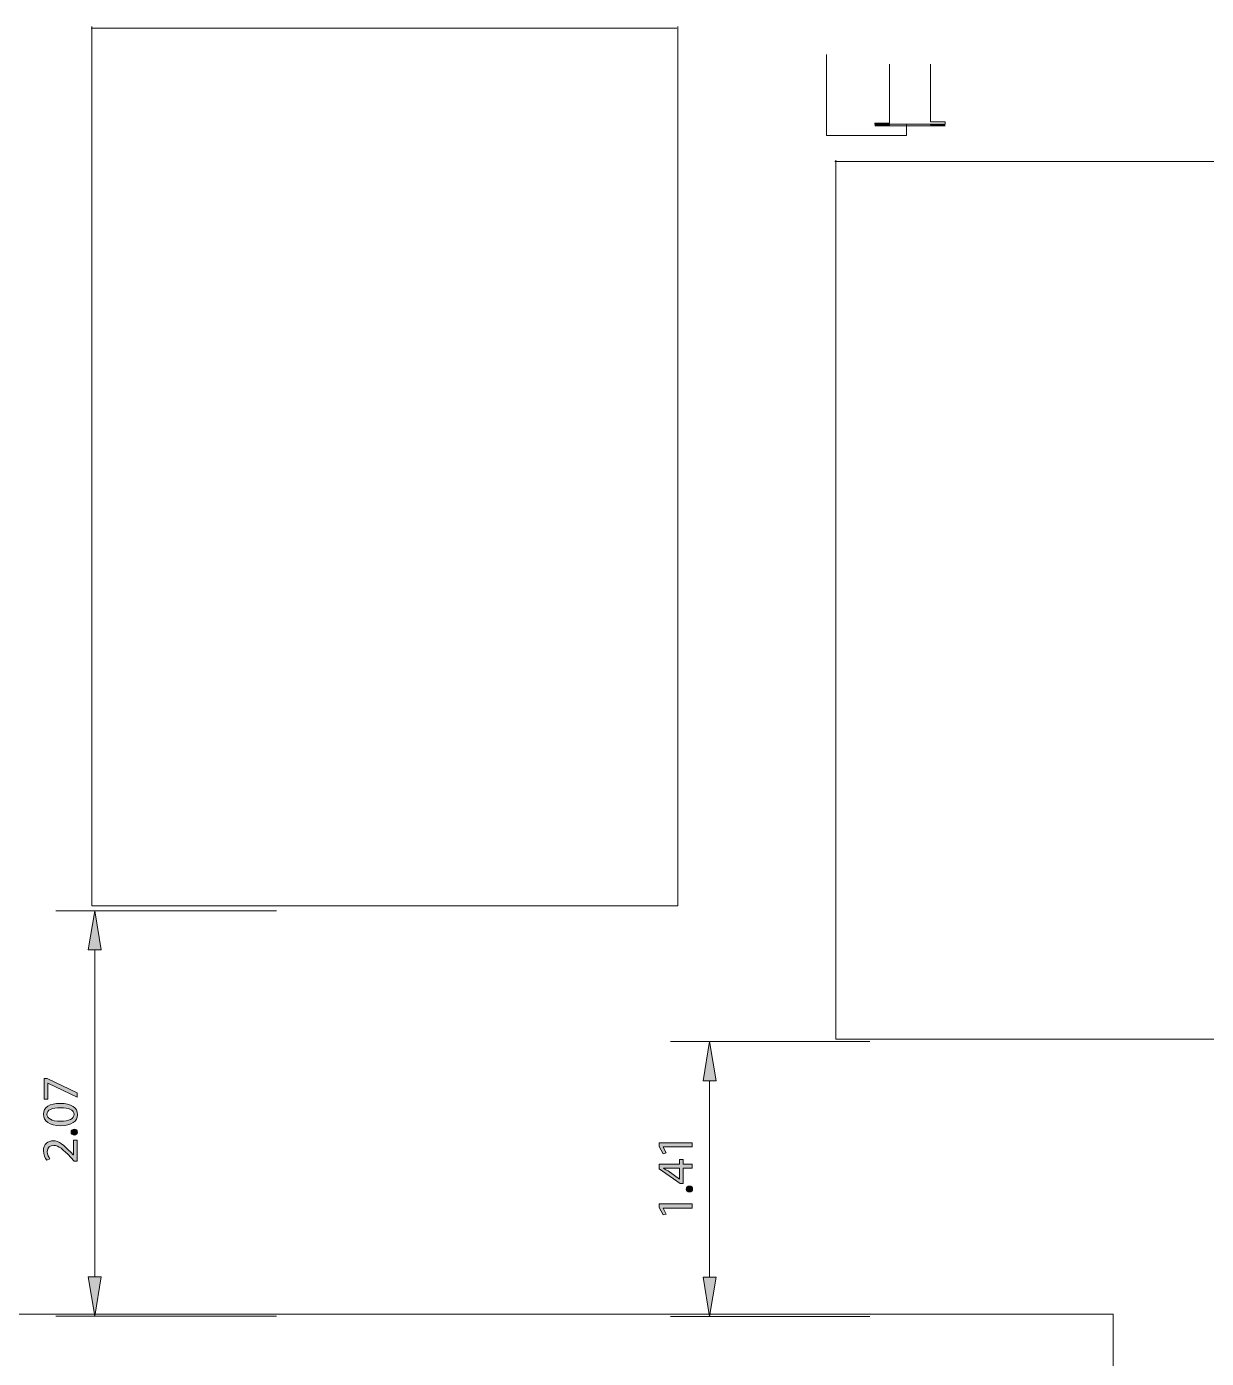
# Model space of a CAD drawing. Header units: centimetres. Extents: x -16.81 to -14.54, y 1.61 to 2.77.
# Drawn here: x -16.1107 to -15.8976, y 2.176 to 2.4165 of the extents above; entities that cross this region are included whole.
import ezdxf

# ---------------------------------------------------------------- set-up
doc = ezdxf.new("R2010")
doc.units = ezdxf.units.CM
doc.header["$MEASUREMENT"] = 0
doc.layers.get('0').update_dxf_attribs({"lineweight": 0})
doc.layers.add('EXP COTA', color=7, linetype='Continuous', lineweight=0)

# ---------------------------------------------------------------- blocks, each defined once
blk = doc.blocks.new('Block_142')
at = {"layer": 'EXP COTA', "true_color": 0x0000cc, "transparency": 33554687}
h = blk.add_hatch(color=172, dxfattribs=at)
h.dxf.hatch_style = 2
edge = h.paths.add_edge_path()
edge.add_spline(control_points=[(-15.99568, 2.21416), (-15.99568, 2.21416), (-15.99568, 2.21413), (-15.99568, 2.21413), (-15.99568, 2.21413), (-15.99513, 2.21309), (-15.99513, 2.21309), (-15.99513, 2.21309), (-15.99572, 2.21292), (-15.99572, 2.21292), (-15.99572, 2.21292), (-15.99644, 2.21423), (-15.99644, 2.21423), (-15.99644, 2.21423), (-15.99644, 2.21492), (-15.99644, 2.21492), (-15.99644, 2.21492), (-15.99048, 2.21492), (-15.99048, 2.21492), (-15.99048, 2.21492), (-15.99048, 2.21416), (-15.99048, 2.21416), (-15.99048, 2.21416), (-15.99568, 2.21416), (-15.99568, 2.21416)], knot_values=[0, 0, 0, 0, 1, 1, 1, 2, 2, 2, 3, 3, 3, 4, 4, 4, 5, 5, 5, 6, 6, 6, 7, 7, 7, 8, 8, 8, 8], degree=3, periodic=0)
h = blk.add_hatch(color=172, dxfattribs=at)
h.dxf.hatch_style = 2
edge = h.paths.add_edge_path()
edge.add_spline(control_points=[(-15.99272, 2.2103), (-15.99272, 2.2103), (-15.99472, 2.2103), (-15.99472, 2.2103), (-15.99503, 2.2103), (-15.99534, 2.2103), (-15.99565, 2.2103), (-15.9953, 2.2101), (-15.99506, 2.20996), (-15.99479, 2.20982), (-15.99479, 2.20982), (-15.99275, 2.20834), (-15.99275, 2.20834), (-15.99275, 2.20834), (-15.99272, 2.20834), (-15.99272, 2.20834), (-15.99272, 2.20834), (-15.99272, 2.2103), (-15.99272, 2.2103)], knot_values=[0, 0, 0, 0, 1, 1, 1, 2, 2, 2, 3, 3, 3, 4, 4, 4, 5, 5, 5, 6, 6, 6, 6], degree=3, periodic=0)
edge = h.paths.add_edge_path()
edge.add_spline(control_points=[(-15.99048, 2.2103), (-15.99048, 2.2103), (-15.9921, 2.2103), (-15.9921, 2.2103), (-15.9921, 2.2103), (-15.9921, 2.20755), (-15.9921, 2.20755), (-15.9921, 2.20755), (-15.99262, 2.20755), (-15.99262, 2.20755), (-15.99262, 2.20755), (-15.99644, 2.21017), (-15.99644, 2.21017), (-15.99644, 2.21017), (-15.99644, 2.21106), (-15.99644, 2.21106), (-15.99644, 2.21106), (-15.99272, 2.21106), (-15.99272, 2.21106), (-15.99272, 2.21106), (-15.99272, 2.21189), (-15.99272, 2.21189), (-15.99272, 2.21189), (-15.9921, 2.21189), (-15.9921, 2.21189), (-15.9921, 2.21189), (-15.9921, 2.21106), (-15.9921, 2.21106), (-15.9921, 2.21106), (-15.99048, 2.21106), (-15.99048, 2.21106), (-15.99048, 2.21106), (-15.99048, 2.2103), (-15.99048, 2.2103)], knot_values=[0, 0, 0, 0, 1, 1, 1, 2, 2, 2, 3, 3, 3, 4, 4, 4, 5, 5, 5, 6, 6, 6, 7, 7, 7, 8, 8, 8, 9, 9, 9, 10, 10, 10, 11, 11, 11, 11], degree=3, periodic=0)
h = blk.add_hatch(color=172, dxfattribs=at)
h.dxf.hatch_style = 2
edge = h.paths.add_edge_path()
edge.add_spline(control_points=[(-15.99096, 2.20603), (-15.99131, 2.20603), (-15.99155, 2.20624), (-15.99155, 2.20655), (-15.99155, 2.20686), (-15.99131, 2.2071), (-15.99096, 2.2071), (-15.99062, 2.2071), (-15.99038, 2.20689), (-15.99038, 2.20655), (-15.99038, 2.20624), (-15.99062, 2.20603), (-15.99096, 2.20603)], knot_values=[0, 0, 0, 0, 1, 1, 1, 2, 2, 2, 3, 3, 3, 4, 4, 4, 4], degree=3, periodic=0)
h = blk.add_hatch(color=172, dxfattribs=at)
h.dxf.hatch_style = 2
edge = h.paths.add_edge_path()
edge.add_spline(control_points=[(-15.99568, 2.20307), (-15.99568, 2.20307), (-15.99513, 2.20204), (-15.99513, 2.20204), (-15.99513, 2.20204), (-15.99572, 2.2019), (-15.99572, 2.2019), (-15.99572, 2.2019), (-15.99644, 2.20321), (-15.99644, 2.20321), (-15.99644, 2.20321), (-15.99644, 2.2039), (-15.99644, 2.2039), (-15.99644, 2.2039), (-15.99048, 2.2039), (-15.99048, 2.2039), (-15.99048, 2.2039), (-15.99048, 2.20307), (-15.99048, 2.20307), (-15.99048, 2.20307), (-15.99568, 2.20307), (-15.99568, 2.20307)], knot_values=[0, 0, 0, 0, 1, 1, 1, 2, 2, 2, 3, 3, 3, 4, 4, 4, 5, 5, 5, 6, 6, 6, 7, 7, 7, 7], degree=3, periodic=0)
at = {"layer": 'EXP COTA'}
for points, knots in [([(-15.99568, 2.21416), (-15.99568, 2.21416), (-15.99568, 2.21413), (-15.99568, 2.21413), (-15.99568, 2.21413), (-15.99513, 2.21309), (-15.99513, 2.21309), (-15.99513, 2.21309), (-15.99572, 2.21292), (-15.99572, 2.21292), (-15.99572, 2.21292), (-15.99644, 2.21423), (-15.99644, 2.21423), (-15.99644, 2.21423), (-15.99644, 2.21492), (-15.99644, 2.21492), (-15.99644, 2.21492), (-15.99048, 2.21492), (-15.99048, 2.21492), (-15.99048, 2.21492), (-15.99048, 2.21416), (-15.99048, 2.21416), (-15.99048, 2.21416), (-15.99568, 2.21416), (-15.99568, 2.21416)], [0, 0, 0, 0, 1, 1, 1, 2, 2, 2, 3, 3, 3, 4, 4, 4, 5, 5, 5, 6, 6, 6, 7, 7, 7, 8, 8, 8, 8]), ([(-15.99048, 2.2103), (-15.99048, 2.2103), (-15.9921, 2.2103), (-15.9921, 2.2103), (-15.9921, 2.2103), (-15.9921, 2.20755), (-15.9921, 2.20755), (-15.9921, 2.20755), (-15.99262, 2.20755), (-15.99262, 2.20755), (-15.99262, 2.20755), (-15.99644, 2.21017), (-15.99644, 2.21017), (-15.99644, 2.21017), (-15.99644, 2.21106), (-15.99644, 2.21106), (-15.99644, 2.21106), (-15.99272, 2.21106), (-15.99272, 2.21106), (-15.99272, 2.21106), (-15.99272, 2.21189), (-15.99272, 2.21189), (-15.99272, 2.21189), (-15.9921, 2.21189), (-15.9921, 2.21189), (-15.9921, 2.21189), (-15.9921, 2.21106), (-15.9921, 2.21106), (-15.9921, 2.21106), (-15.99048, 2.21106), (-15.99048, 2.21106), (-15.99048, 2.21106), (-15.99048, 2.2103), (-15.99048, 2.2103)], [0, 0, 0, 0, 1, 1, 1, 2, 2, 2, 3, 3, 3, 4, 4, 4, 5, 5, 5, 6, 6, 6, 7, 7, 7, 8, 8, 8, 9, 9, 9, 10, 10, 10, 11, 11, 11, 11]), ([(-15.99272, 2.2103), (-15.99272, 2.2103), (-15.99472, 2.2103), (-15.99472, 2.2103), (-15.99503, 2.2103), (-15.99534, 2.2103), (-15.99565, 2.2103), (-15.9953, 2.2101), (-15.99506, 2.20996), (-15.99479, 2.20982), (-15.99479, 2.20982), (-15.99275, 2.20834), (-15.99275, 2.20834), (-15.99275, 2.20834), (-15.99272, 2.20834), (-15.99272, 2.20834), (-15.99272, 2.20834), (-15.99272, 2.2103), (-15.99272, 2.2103)], [0, 0, 0, 0, 1, 1, 1, 2, 2, 2, 3, 3, 3, 4, 4, 4, 5, 5, 5, 6, 6, 6, 6]), ([(-15.99096, 2.20603), (-15.99131, 2.20603), (-15.99155, 2.20624), (-15.99155, 2.20655), (-15.99155, 2.20686), (-15.99131, 2.2071), (-15.99096, 2.2071), (-15.99062, 2.2071), (-15.99038, 2.20689), (-15.99038, 2.20655), (-15.99038, 2.20624), (-15.99062, 2.20603), (-15.99096, 2.20603)], [0, 0, 0, 0, 1, 1, 1, 2, 2, 2, 3, 3, 3, 4, 4, 4, 4]), ([(-15.99568, 2.20307), (-15.99568, 2.20307), (-15.99513, 2.20204), (-15.99513, 2.20204), (-15.99513, 2.20204), (-15.99572, 2.2019), (-15.99572, 2.2019), (-15.99572, 2.2019), (-15.99644, 2.20321), (-15.99644, 2.20321), (-15.99644, 2.20321), (-15.99644, 2.2039), (-15.99644, 2.2039), (-15.99644, 2.2039), (-15.99048, 2.2039), (-15.99048, 2.2039), (-15.99048, 2.2039), (-15.99048, 2.20307), (-15.99048, 2.20307), (-15.99048, 2.20307), (-15.99568, 2.20307), (-15.99568, 2.20307)], [0, 0, 0, 0, 1, 1, 1, 2, 2, 2, 3, 3, 3, 4, 4, 4, 5, 5, 5, 6, 6, 6, 7, 7, 7, 7])]:
    blk.add_open_spline(points, degree=3, knots=knots, dxfattribs=at)
blk = doc.blocks.new('Block_141')
at = {"layer": 'EXP COTA'}
blk.add_blockref('Block_142', (0, 0), dxfattribs=at)
blk = doc.blocks.new('Block_140')
at = {"layer": 'EXP COTA', "true_color": 0x0000cc, "transparency": 33554534}
h = blk.add_hatch(color=172, dxfattribs=at)
h.dxf.hatch_style = 2
h.paths.add_polyline_path([(-15.98847, 2.22612), (-15.98612, 2.22612), (-15.9873, 2.23317)])
h = blk.add_hatch(color=172, dxfattribs=at)
h.dxf.hatch_style = 2
h.paths.add_polyline_path([(-15.98847, 2.19062), (-15.98612, 2.19062), (-15.9873, 2.18356)])
at = {"layer": 'EXP COTA', "color": 172, "lineweight": 0, "true_color": 0x0000cc}
for p, q in [((-15.95834, 2.23317), (-15.99435, 2.23317)), ((-15.9873, 2.22612), (-15.9873, 2.19062)), ((-15.95834, 2.18356), (-15.99435, 2.18356))]:
    blk.add_line(p, q, dxfattribs=at)
at = {"layer": 'EXP COTA'}
for points in [[(-15.98847, 2.22612), (-15.98612, 2.22612), (-15.9873, 2.23317), (-15.9873, 2.23317)], [(-15.98847, 2.19062), (-15.98612, 2.19062), (-15.9873, 2.18356), (-15.9873, 2.18356)]]:
    blk.add_lwpolyline(points, close=True, dxfattribs=at)
blk.add_blockref('Block_141', (0, 0), dxfattribs=at)
blk = doc.blocks.new('Block_145')
at = {"layer": 'EXP COTA', "true_color": 0x0000cc, "transparency": 33554687}
h = blk.add_hatch(color=172, dxfattribs=at)
h.dxf.hatch_style = 2
edge = h.paths.add_edge_path()
edge.add_spline(control_points=[(-16.10754, 2.22653), (-16.10754, 2.22653), (-16.10699, 2.22653), (-16.10699, 2.22653), (-16.10699, 2.22653), (-16.10158, 2.22395), (-16.10158, 2.22395), (-16.10158, 2.22395), (-16.10158, 2.22312), (-16.10158, 2.22312), (-16.10158, 2.22312), (-16.10685, 2.22567), (-16.10685, 2.22567), (-16.10685, 2.22567), (-16.10685, 2.22278), (-16.10685, 2.22278), (-16.10685, 2.22278), (-16.10754, 2.22278), (-16.10754, 2.22278), (-16.10754, 2.22278), (-16.10754, 2.22653), (-16.10754, 2.22653)], knot_values=[0, 0, 0, 0, 1, 1, 1, 2, 2, 2, 3, 3, 3, 4, 4, 4, 5, 5, 5, 6, 6, 6, 7, 7, 7, 7], degree=3, periodic=0)
h = blk.add_hatch(color=172, dxfattribs=at)
h.dxf.hatch_style = 2
edge = h.paths.add_edge_path()
edge.add_spline(control_points=[(-16.10455, 2.21878), (-16.103, 2.21878), (-16.1021, 2.21926), (-16.1021, 2.22002), (-16.1021, 2.22085), (-16.10307, 2.22123), (-16.10458, 2.22123), (-16.10606, 2.22123), (-16.10703, 2.22085), (-16.10703, 2.22002), (-16.10703, 2.21933), (-16.10617, 2.21878), (-16.10455, 2.21878)], knot_values=[0, 0, 0, 0, 1, 1, 1, 2, 2, 2, 3, 3, 3, 4, 4, 4, 4], degree=3, periodic=0)
edge = h.paths.add_edge_path()
edge.add_spline(control_points=[(-16.10462, 2.22202), (-16.10258, 2.22202), (-16.10148, 2.22126), (-16.10148, 2.21995), (-16.10148, 2.21878), (-16.10258, 2.21802), (-16.10455, 2.21799), (-16.10654, 2.21799), (-16.10765, 2.21885), (-16.10765, 2.22005), (-16.10765, 2.22133), (-16.10651, 2.22202), (-16.10462, 2.22202)], knot_values=[0, 0, 0, 0, 1, 1, 1, 2, 2, 2, 3, 3, 3, 4, 4, 4, 4], degree=3, periodic=0)
h = blk.add_hatch(color=172, dxfattribs=at)
h.dxf.hatch_style = 2
edge = h.paths.add_edge_path()
edge.add_spline(control_points=[(-16.10207, 2.2163), (-16.10241, 2.2163), (-16.10265, 2.21651), (-16.10265, 2.21682), (-16.10265, 2.21713), (-16.10241, 2.21737), (-16.10207, 2.21737), (-16.10172, 2.21737), (-16.10148, 2.21716), (-16.10148, 2.21682), (-16.10148, 2.21651), (-16.10172, 2.2163), (-16.10207, 2.2163)], knot_values=[0, 0, 0, 0, 1, 1, 1, 2, 2, 2, 3, 3, 3, 4, 4, 4, 4], degree=3, periodic=0)
h = blk.add_hatch(color=172, dxfattribs=at)
h.dxf.hatch_style = 2
edge = h.paths.add_edge_path()
edge.add_spline(control_points=[(-16.10158, 2.21161), (-16.10158, 2.21161), (-16.10207, 2.21161), (-16.10207, 2.21161), (-16.10207, 2.21161), (-16.10269, 2.21223), (-16.10269, 2.21223), (-16.10413, 2.21375), (-16.10489, 2.21444), (-16.10579, 2.21444), (-16.10641, 2.21444), (-16.10696, 2.21416), (-16.10696, 2.21327), (-16.10696, 2.21272), (-16.10668, 2.2123), (-16.10648, 2.21203), (-16.10648, 2.21203), (-16.10703, 2.21175), (-16.10703, 2.21175), (-16.10737, 2.21216), (-16.10765, 2.21275), (-16.10765, 2.21344), (-16.10765, 2.21471), (-16.10675, 2.21527), (-16.10589, 2.21527), (-16.10482, 2.21527), (-16.10393, 2.21447), (-16.10272, 2.2132), (-16.10272, 2.2132), (-16.10227, 2.21272), (-16.10227, 2.21272), (-16.10227, 2.21272), (-16.10224, 2.21272), (-16.10224, 2.21272), (-16.10224, 2.21272), (-16.10224, 2.2154), (-16.10224, 2.2154), (-16.10224, 2.2154), (-16.10158, 2.2154), (-16.10158, 2.2154), (-16.10158, 2.2154), (-16.10158, 2.21161), (-16.10158, 2.21161)], knot_values=[0, 0, 0, 0, 1, 1, 1, 2, 2, 2, 3, 3, 3, 4, 4, 4, 5, 5, 5, 6, 6, 6, 7, 7, 7, 8, 8, 8, 9, 9, 9, 10, 10, 10, 11, 11, 11, 12, 12, 12, 13, 13, 13, 14, 14, 14, 14], degree=3, periodic=0)
at = {"layer": 'EXP COTA'}
for points, knots in [([(-16.10754, 2.22653), (-16.10754, 2.22653), (-16.10699, 2.22653), (-16.10699, 2.22653), (-16.10699, 2.22653), (-16.10158, 2.22395), (-16.10158, 2.22395), (-16.10158, 2.22395), (-16.10158, 2.22312), (-16.10158, 2.22312), (-16.10158, 2.22312), (-16.10685, 2.22567), (-16.10685, 2.22567), (-16.10685, 2.22567), (-16.10685, 2.22278), (-16.10685, 2.22278), (-16.10685, 2.22278), (-16.10754, 2.22278), (-16.10754, 2.22278), (-16.10754, 2.22278), (-16.10754, 2.22653), (-16.10754, 2.22653)], [0, 0, 0, 0, 1, 1, 1, 2, 2, 2, 3, 3, 3, 4, 4, 4, 5, 5, 5, 6, 6, 6, 7, 7, 7, 7]), ([(-16.10462, 2.22202), (-16.10258, 2.22202), (-16.10148, 2.22126), (-16.10148, 2.21995), (-16.10148, 2.21878), (-16.10258, 2.21802), (-16.10455, 2.21799), (-16.10654, 2.21799), (-16.10765, 2.21885), (-16.10765, 2.22005), (-16.10765, 2.22133), (-16.10651, 2.22202), (-16.10462, 2.22202)], [0, 0, 0, 0, 1, 1, 1, 2, 2, 2, 3, 3, 3, 4, 4, 4, 4]), ([(-16.10455, 2.21878), (-16.103, 2.21878), (-16.1021, 2.21926), (-16.1021, 2.22002), (-16.1021, 2.22085), (-16.10307, 2.22123), (-16.10458, 2.22123), (-16.10606, 2.22123), (-16.10703, 2.22085), (-16.10703, 2.22002), (-16.10703, 2.21933), (-16.10617, 2.21878), (-16.10455, 2.21878)], [0, 0, 0, 0, 1, 1, 1, 2, 2, 2, 3, 3, 3, 4, 4, 4, 4]), ([(-16.10207, 2.2163), (-16.10241, 2.2163), (-16.10265, 2.21651), (-16.10265, 2.21682), (-16.10265, 2.21713), (-16.10241, 2.21737), (-16.10207, 2.21737), (-16.10172, 2.21737), (-16.10148, 2.21716), (-16.10148, 2.21682), (-16.10148, 2.21651), (-16.10172, 2.2163), (-16.10207, 2.2163)], [0, 0, 0, 0, 1, 1, 1, 2, 2, 2, 3, 3, 3, 4, 4, 4, 4]), ([(-16.10158, 2.21161), (-16.10158, 2.21161), (-16.10207, 2.21161), (-16.10207, 2.21161), (-16.10207, 2.21161), (-16.10269, 2.21223), (-16.10269, 2.21223), (-16.10413, 2.21375), (-16.10489, 2.21444), (-16.10579, 2.21444), (-16.10641, 2.21444), (-16.10696, 2.21416), (-16.10696, 2.21327), (-16.10696, 2.21272), (-16.10668, 2.2123), (-16.10648, 2.21203), (-16.10648, 2.21203), (-16.10703, 2.21175), (-16.10703, 2.21175), (-16.10737, 2.21216), (-16.10765, 2.21275), (-16.10765, 2.21344), (-16.10765, 2.21471), (-16.10675, 2.21527), (-16.10589, 2.21527), (-16.10482, 2.21527), (-16.10393, 2.21447), (-16.10272, 2.2132), (-16.10272, 2.2132), (-16.10227, 2.21272), (-16.10227, 2.21272), (-16.10227, 2.21272), (-16.10224, 2.21272), (-16.10224, 2.21272), (-16.10224, 2.21272), (-16.10224, 2.2154), (-16.10224, 2.2154), (-16.10224, 2.2154), (-16.10158, 2.2154), (-16.10158, 2.2154), (-16.10158, 2.2154), (-16.10158, 2.21161), (-16.10158, 2.21161)], [0, 0, 0, 0, 1, 1, 1, 2, 2, 2, 3, 3, 3, 4, 4, 4, 5, 5, 5, 6, 6, 6, 7, 7, 7, 8, 8, 8, 9, 9, 9, 10, 10, 10, 11, 11, 11, 12, 12, 12, 13, 13, 13, 14, 14, 14, 14])]:
    blk.add_open_spline(points, degree=3, knots=knots, dxfattribs=at)
blk = doc.blocks.new('Block_144')
at = {"layer": 'EXP COTA'}
blk.add_blockref('Block_145', (0, 0), dxfattribs=at)
blk = doc.blocks.new('Block_143')
at = {"layer": 'EXP COTA', "true_color": 0x0000cc, "transparency": 33554534}
h = blk.add_hatch(color=172, dxfattribs=at)
h.dxf.hatch_style = 2
h.paths.add_polyline_path([(-16.09954, 2.24972), (-16.09719, 2.24972), (-16.09836, 2.25677)])
h = blk.add_hatch(color=172, dxfattribs=at)
h.dxf.hatch_style = 2
h.paths.add_polyline_path([(-16.09954, 2.19068), (-16.09719, 2.19068), (-16.09836, 2.18362)])
at = {"layer": 'EXP COTA', "color": 172, "lineweight": 0, "true_color": 0x0000cc}
for p, q in [((-16.06557, 2.25677), (-16.10542, 2.25677)), ((-16.09836, 2.24972), (-16.09836, 2.19068)), ((-16.06557, 2.18362), (-16.10542, 2.18362))]:
    blk.add_line(p, q, dxfattribs=at)
at = {"layer": 'EXP COTA'}
for points in [[(-16.09954, 2.24972), (-16.09719, 2.24972), (-16.09836, 2.25677), (-16.09836, 2.25677)], [(-16.09954, 2.19068), (-16.09719, 2.19068), (-16.09836, 2.18362), (-16.09836, 2.18362)]]:
    blk.add_lwpolyline(points, close=True, dxfattribs=at)
blk.add_blockref('Block_144', (0, 0), dxfattribs=at)

msp = doc.modelspace()

# ---------------------------------------------------------------- linework, layer by layer
at = {"color": 18, "lineweight": 0, "true_color": 0x000000}
for p, q in [((-15.96622, 2.39677), (-15.96622, 2.4114)), ((-15.9548, 2.40965), (-15.9548, 2.39904)), ((-15.94741, 2.39928), (-15.94741, 2.40965)), ((-15.94741, 2.39928), (-15.94741, 2.40965)), ((-15.95744, 2.39904), (-15.95744, 2.39883)), ((-15.9548, 2.39904), (-15.95744, 2.39904)), ((-15.95744, 2.39883), (-15.94478, 2.39883)), ((-15.95744, 2.39873), (-15.9548, 2.39873)), ((-15.94478, 2.39852), (-15.95744, 2.39852)), ((-15.9548, 2.39873), (-15.9548, 2.39883)), ((-15.95177, 2.39677), (-15.95177, 2.39883)), ((-15.94478, 2.39928), (-15.94741, 2.39928)), ((-15.94741, 2.39873), (-15.94741, 2.39883)), ((-15.94478, 2.39873), (-15.94741, 2.39873)), ((-15.94478, 2.39883), (-15.94478, 2.39928)), ((-15.96622, 2.39677), (-15.95177, 2.39677))]:
    msp.add_line(p, q, dxfattribs=at)
at = {"layer": 'EXP COTA', "color": 6, "lineweight": 0, "true_color": 0xff00ff}
for p, q in [((-16.0989, 2.41645), (-16.0989, 2.2577)), ((-15.99306, 2.41645), (-15.99306, 2.2577)), ((-15.96453, 2.39234), (-15.96453, 2.23359)), ((-16.0989, 2.2577), (-15.99306, 2.2577)), ((-15.96453, 2.23359), (-15.85869, 2.23359))]:
    msp.add_line(p, q, dxfattribs=at)
for points in [[(-16.09905, 2.4162), (-15.99321, 2.4162), (-15.99321, 2.4162), (-16.09905, 2.4162)], [(-15.96468, 2.39209), (-15.85884, 2.39209), (-15.85884, 2.39209), (-15.96468, 2.39209)]]:
    msp.add_lwpolyline(points, close=True, dxfattribs=at)
at = {"layer": 'EXP COTA', "color": 4, "lineweight": 0, "true_color": 0x00ffff}
msp.add_lwpolyline([(-16.20354, 2.18398), (-15.91443, 2.18398), (-15.91443, 2.14929), (-16.20354, 2.14929)], close=True, dxfattribs=at)

# ---------------------------------------------------------------- block references
at = {"layer": 'EXP COTA'}
for name in ['Block_143', 'Block_140']:
    msp.add_blockref(name, (0, 0), dxfattribs=at)

doc.saveas('drawing.dxf')
